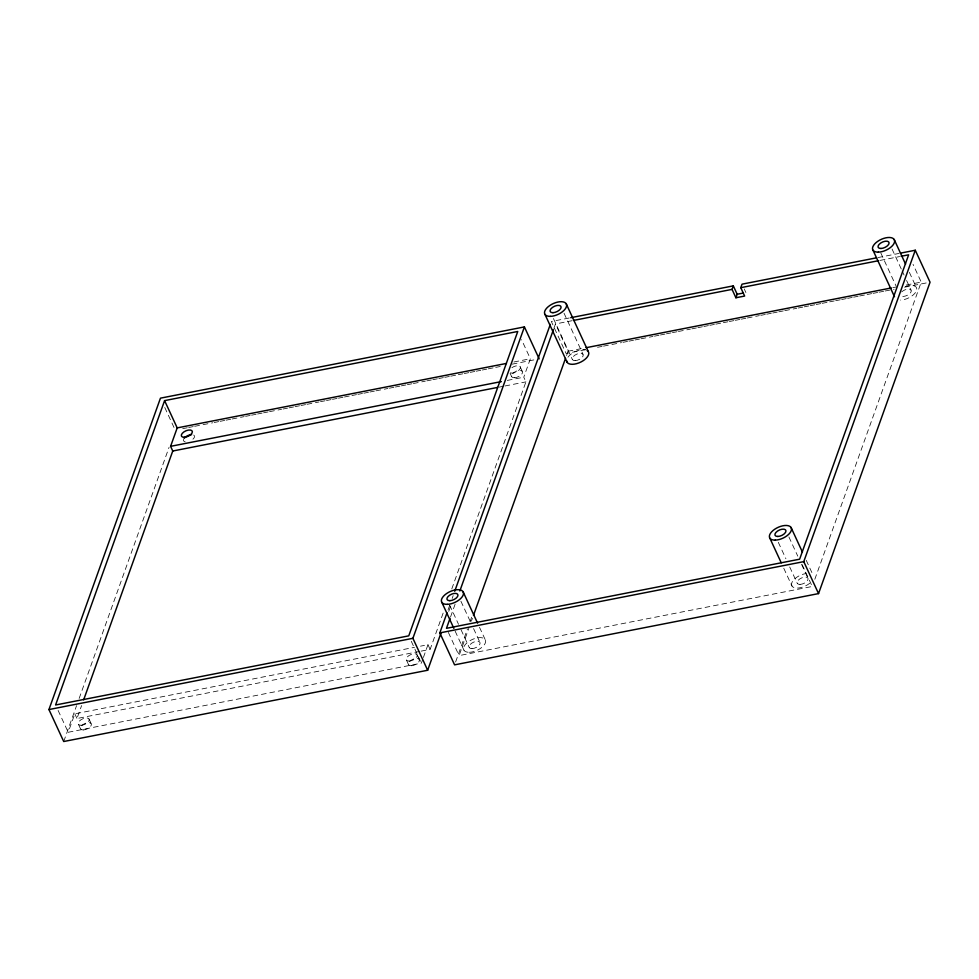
<?xml version="1.0" encoding="UTF-8"?>
<svg xmlns="http://www.w3.org/2000/svg" width="979" height="979" viewBox="0 0 979 979"><rect width="100%" height="100%" fill="white"/><g stroke="black" fill="none" stroke-linecap="round" stroke-linejoin="round"><path stroke-width="0.73" stroke-dasharray="4.89 3.67" d="M63.721 741.519L76.57 705.639M79.14 698.468L169.061 447.342M422.891 658.879L421.374 663.138L68.212 732.268L74.808 713.838L414.509 647.327M419.661 651.427L76.974 718.513L81.6 705.565M423.405 657.46L427.97 644.696L420.493 646.164M451.772 588.966L525.919 381.871L523.765 377.196L530.361 358.755L521.538 339.664M421.154 651.133L430.136 649.371L443.524 611.985M448.039 609.929L449.581 605.634M452.151 598.45L453.179 595.587M448.737 611.434L450.793 605.695M450.585 616.843L455.211 603.921M553.918 328.259L555.46 323.951L571.932 320.733M455.614 661.988L467.436 628.983M470.006 621.8L472.062 616.06M802.156 564.65L812.252 586.47L459.078 655.612L468.843 628.334M471.413 621.151L472.441 618.287M566.535 355.548L568.077 351.241L555.46 323.951M814.822 579.299L921.239 282.099L913.04 264.367M569.227 317.991L551.336 321.491L566.095 353.456L585.564 349.65M877.943 257.563L898.857 253.463M880.158 260.39L899.64 256.571M568.077 351.241L583.031 348.304M892.811 287.667L897.29 286.786M906.273 285.024L921.239 282.099M513.902 361.985L530.361 358.755M182.718 428.655L187.209 427.774M188.702 427.48L193.193 426.599M194.699 426.306L212.676 422.793M214.168 422.5L218.66 421.619M220.153 421.325L224.656 420.444M226.149 420.15L230.64 419.269M232.145 418.975L244.126 416.626M245.619 416.332L250.11 415.463M251.615 415.169L256.106 414.288M257.599 413.995L262.091 413.114M263.596 412.82L268.087 411.939M269.58 411.645L281.56 409.295M283.066 409.002L287.557 408.133M289.05 407.839L293.553 406.958M295.046 406.664L299.537 405.783M301.03 405.49L305.534 404.608M307.027 404.315L319.007 401.965M320.512 401.671L325.004 400.803M326.496 400.509L330.988 399.628M332.493 399.334L336.984 398.453M338.477 398.159L342.968 397.278M344.473 396.984L350.458 395.81M351.963 395.516L356.454 394.635M357.947 394.341L362.438 393.472M363.943 393.179L368.434 392.298M369.927 392.004L374.431 391.123M375.924 390.829L387.904 388.479M389.397 388.186L393.901 387.305M395.394 387.011L399.885 386.142M401.39 385.848L405.881 384.967M407.374 384.674L411.865 383.792M413.371 383.499L425.351 381.149M426.844 380.855L431.335 379.974M432.84 379.681L437.332 378.812M438.825 378.518L443.316 377.637M444.821 377.343L449.312 376.462M450.805 376.169L456.801 374.994M458.294 374.7L462.798 373.819M464.291 373.525L468.782 372.644M470.275 372.35L474.778 371.482M476.271 371.188L480.762 370.307M482.268 370.013L486.759 369.132M488.252 368.838L494.248 367.663M495.741 367.37L500.232 366.489M512.213 364.151L534.681 359.746M597.557 347.3L602.048 346.419M603.541 346.125L621.518 342.613M623.011 342.32L627.502 341.438M629.007 341.145L633.499 340.264M634.992 339.97L639.483 339.089M640.988 338.795L652.969 336.458M654.461 336.164L658.965 335.283M660.458 334.989L664.949 334.108M666.442 333.815L670.945 332.933M672.438 332.64L676.93 331.759M678.435 331.465L690.415 329.128M691.908 328.834L696.399 327.953M697.905 327.659L702.396 326.778M703.889 326.484L708.38 325.603M709.885 325.309L714.376 324.428M715.869 324.135L721.866 322.96M723.359 322.666L727.85 321.797M729.355 321.504L733.846 320.622M735.339 320.329L739.843 319.448M741.336 319.154L745.827 318.273M747.332 317.979L759.312 315.63M760.805 315.336L765.297 314.467M766.802 314.173L771.293 313.292M772.786 312.999L777.277 312.117M778.782 311.824L783.273 310.943M784.766 310.649L796.747 308.299M798.252 308.006L802.743 307.137M804.236 306.843L808.727 305.962M810.233 305.668L814.724 304.787M816.217 304.493L820.72 303.612M822.213 303.319L828.21 302.144M829.702 301.85L834.194 300.969M835.687 300.675L840.19 299.807M841.683 299.513L846.174 298.632M847.679 298.338L852.171 297.457M853.664 297.163L858.155 296.282M859.66 295.988L865.644 294.814M867.149 294.52L871.64 293.639M873.133 293.345L877.625 292.476M879.13 292.183L883.621 291.301M885.114 291.008L894.108 289.246M904.584 287.19L927.052 282.796M507.306 380.415L523.765 377.196M498.984 387.146L503.475 386.264M504.968 385.971L525.919 381.871M909.356 272.346L916.32 287.41M892.04 248.996L901.524 269.543M902.161 270.914L904.058 275.013M906.591 280.496L911.021 290.09M880.806 252.961L895.993 285.844M744.248 288.952L745.9 292.537M806.231 560.331L813.194 575.395M788.915 536.981L797.775 556.158M801.568 564.369L807.895 578.075M778.317 542.317L785.904 558.752M789.71 566.976L797.298 583.411M783.775 568.273L791.999 586.078A11.883 5.923 -24.8 0 0 810.685 582.419M564.026 313.207L583.019 354.3M553.429 318.542L572.421 359.636M520.155 366.746L522.309 371.42M510.096 373.256L511.711 376.768M479.49 627.282L485.192 639.617M460.901 601.192L470.397 621.738M473.567 628.591L479.894 642.285M449.679 605.157L458.539 624.333M461.072 629.815L469.296 647.621M455.137 631.112L463.997 650.289M448.37 632.422L459.078 655.612M427.97 644.696L430.136 649.371M411.29 641.306L421.374 663.138M417.03 654.731L419.183 659.405M406.432 660.066L408.586 664.753M164.766 407.484L175.229 430.124M89.016 718.941L91.182 723.616M74.808 713.838L76.974 718.513M78.418 724.289L80.584 728.963M58.116 710.448L68.212 732.268M567.955 357.188A11.883 5.923 -24.8 0 1 585.295 349.833M905.367 286.517A11.883 5.923 -24.8 0 1 916.503 290.641A11.883 5.923 -24.8 0 1 900.509 300.088M791.999 586.078A11.883 5.923 -24.8 0 1 805.117 573.718M901.683 291.913A5.947 2.961 -24.8 0 1 909.846 289.27A5.947 2.961 -24.8 0 1 909.05 294.202A5.947 2.961 -24.8 0 1 901.023 295.988M511.931 367.676A5.947 2.961 -24.8 0 1 519.555 366.183A5.947 2.961 -24.8 0 1 517.769 371.151A5.947 2.961 -24.8 0 1 510.145 372.644M193.707 435.08A5.947 2.961 -24.8 0 1 190.611 440.819M185.227 441.872A5.947 2.961 -24.8 0 1 183.611 439.363M469.369 652.283A11.883 5.923 -24.8 0 0 485.657 641.098A11.883 5.923 -24.8 0 0 468.745 641.478A11.883 5.923 -24.8 0 0 469.369 652.283M575.114 360.639A5.947 2.961 -24.8 0 0 583.251 355.047A5.947 2.961 -24.8 0 0 574.795 355.23A5.947 2.961 -24.8 0 0 575.114 360.639M799.99 584.402A5.947 2.961 -24.8 0 0 808.128 578.809A5.947 2.961 -24.8 0 0 799.672 579.005A5.947 2.961 -24.8 0 0 799.99 584.402M471.988 648.624A5.947 2.961 -24.8 0 0 480.126 643.019A5.947 2.961 -24.8 0 0 471.67 643.215A5.947 2.961 -24.8 0 0 471.988 648.624M409.112 661.07A5.947 2.961 -24.8 0 0 417.262 655.477A5.947 2.961 -24.8 0 0 408.806 655.661A5.947 2.961 -24.8 0 0 409.112 661.07M81.11 725.28A5.947 2.961 -24.8 0 0 89.26 719.687A5.947 2.961 -24.8 0 0 80.804 719.871A5.947 2.961 -24.8 0 0 81.11 725.28M83.276 729.955A5.947 2.961 -24.8 0 0 91.414 724.362A5.947 2.961 -24.8 0 0 82.958 724.558A5.947 2.961 -24.8 0 0 83.276 729.955M411.278 665.744A5.947 2.961 -24.8 0 0 419.416 660.152A5.947 2.961 -24.8 0 0 410.96 660.336A5.947 2.961 -24.8 0 0 411.278 665.744M514.403 377.759A5.947 2.961 -24.8 0 0 522.541 372.167A5.947 2.961 -24.8 0 0 514.085 372.35A5.947 2.961 -24.8 0 0 514.403 377.759"/><path stroke-width="1.47" d="M441.027 632.96L427.664 670.26L63.721 741.519L48.95 709.555L160.458 398.159L524.414 326.913L539.172 358.865M164.594 400.619L55.595 704.99L408.769 635.848L517.756 331.477L164.594 400.619L177.199 427.896L170.591 446.338L172.757 451.013L83.668 699.814M427.664 670.26L412.905 638.308L524.414 326.913M900.35 253.169L915.279 250.245L930.05 282.209L818.542 593.604L454.586 664.851L439.828 632.899L447.011 612.805M454.721 591.279L550.308 324.367M450.071 618.275L446.473 628.322L799.635 559.193L908.634 254.809L901.133 256.278M459.836 590.998L553.404 329.703M473.469 615.412L565.507 358.412M876.45 257.844L742.033 284.167L740.773 287.679L744.64 296.05L735.914 297.763L732.047 289.38L733.308 285.868L570.72 317.698M735.914 297.763L737.175 294.251L733.308 285.868M818.542 593.604L803.771 561.64L915.279 250.245M573.425 320.439L732.047 289.38M740.773 287.679L878.652 260.683M737.175 294.251L742.988 293.113M586.029 347.716L891.306 287.961M177.199 427.896L506.424 363.442M170.591 446.338L501.321 381.59M172.757 451.013L497.491 387.439M439.828 632.899L803.771 561.64M48.95 709.555L412.905 638.308M894.17 239.476L905.563 264.134M872.974 250.159L894.5 296.723M791.044 527.461L802.437 552.119M769.849 538.144L781.242 562.79M566.168 303.686L588.318 351.632M544.973 314.369L567.122 362.303M463.043 591.671L477.593 623.17M441.847 602.354L453.877 628.383M587.119 350.506A11.883 5.923 -24.8 0 1 580.939 361.997A11.883 5.923 -24.8 0 1 566.657 360.823M184.125 438.421A5.947 2.961 -24.8 0 1 191.615 434.639M878.347 252.141A11.883 5.923 -24.8 0 0 894.635 240.956A11.883 5.923 -24.8 0 0 877.722 241.336A11.883 5.923 -24.8 0 0 878.347 252.141M880.965 248.482A5.947 2.961 -24.8 0 0 889.103 242.89A5.947 2.961 -24.8 0 0 880.647 243.073A5.947 2.961 -24.8 0 0 880.965 248.482M550.345 316.364A11.883 5.923 -24.8 0 0 566.633 305.167A11.883 5.923 -24.8 0 0 549.721 305.558A11.883 5.923 -24.8 0 0 550.345 316.364M552.951 312.693A5.947 2.961 -24.8 0 0 561.102 307.1A5.947 2.961 -24.8 0 0 552.645 307.296A5.947 2.961 -24.8 0 0 552.951 312.693M775.233 540.127A11.883 5.923 -24.8 0 0 791.509 528.941A11.883 5.923 -24.8 0 0 774.597 529.321A11.883 5.923 -24.8 0 0 775.233 540.127M777.84 536.468A5.947 2.961 -24.8 0 0 785.978 530.875A5.947 2.961 -24.8 0 0 777.522 531.059A5.947 2.961 -24.8 0 0 777.84 536.468M447.219 604.349A11.883 5.923 -24.8 0 0 463.508 593.152A11.883 5.923 -24.8 0 0 446.595 593.543A11.883 5.923 -24.8 0 0 447.219 604.349M449.838 600.678A5.947 2.961 -24.8 0 0 457.976 595.085A5.947 2.961 -24.8 0 0 449.52 595.281A5.947 2.961 -24.8 0 0 449.838 600.678M184.236 437.295A5.947 2.961 -24.8 0 0 192.373 431.702A5.947 2.961 -24.8 0 0 183.917 431.898A5.947 2.961 -24.8 0 0 184.236 437.295"/></g></svg>
